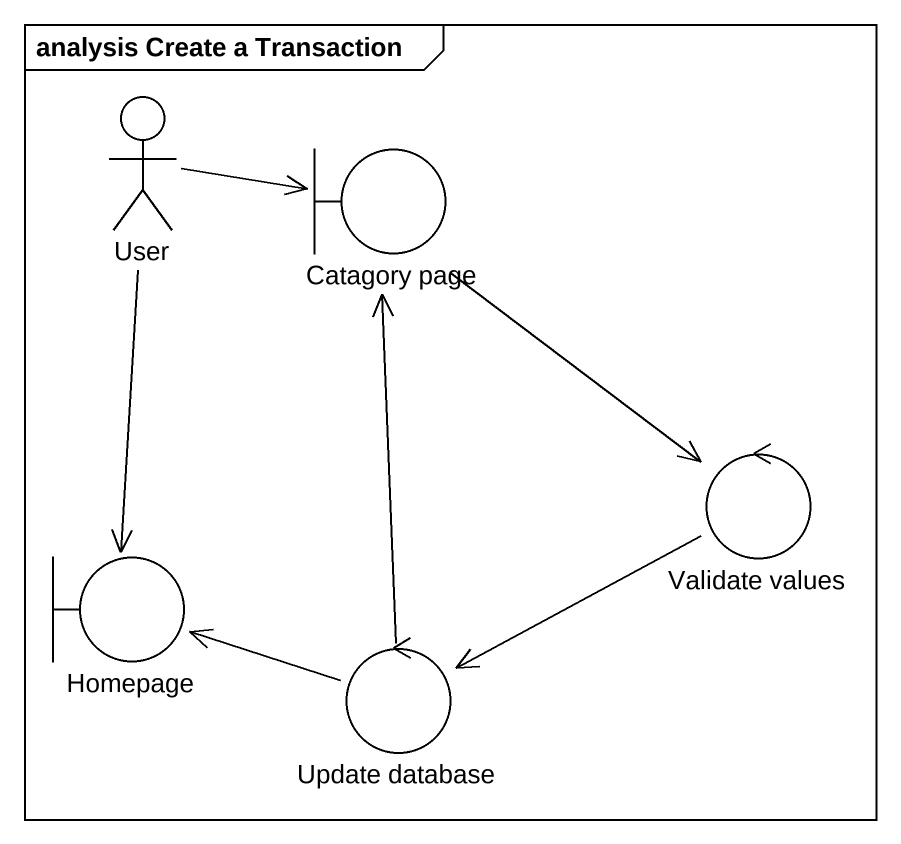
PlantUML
@startuml
mainframe analysis Create a Transaction
actor User
boundary "Catagory page" as Catagory_page
control "Validate values" as Validate_values
boundary Homepage
control "Update database" as Update_database
User -right-> Catagory_page
User --> Homepage
Catagory_page --> Validate_values
Validate_values -left-> Update_database
Update_database -up-> Catagory_page
Update_database -left-> Homepage
@enduml
